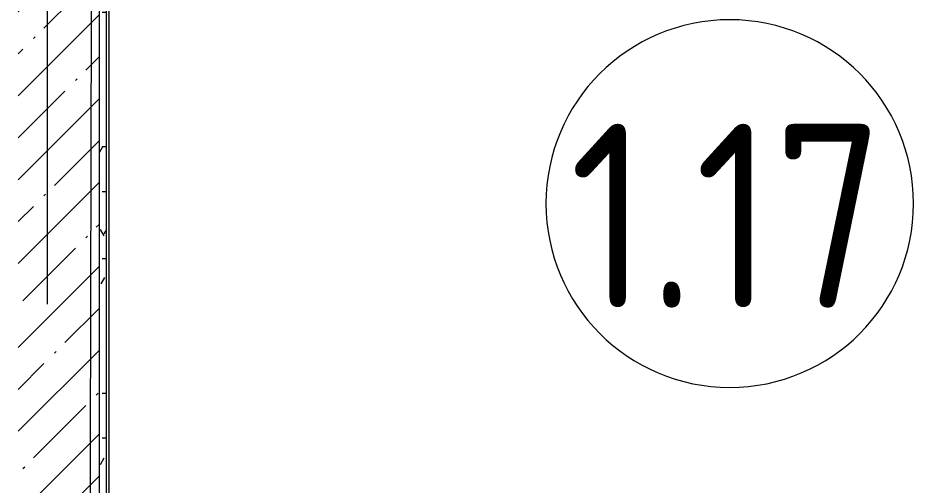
# Model space of a CAD drawing. Header units: millimetres. Extents: x -1113 to 415037, y -3642 to 28069.
# Drawn here: x 75545 to 78017, y 4686 to 5958 of the extents above; entities that cross this region are included whole.
import ezdxf

# ---------------------------------------------------------------- set-up
doc = ezdxf.new("R2010")
doc.units = ezdxf.units.MM
doc.linetypes.add('Осевая', pattern=[6350, 1270, -952.5, 3175, -952.5])
for name, color, linetype, lineweight in [('0) Стена 3.93м', 3, 'Continuous', 60), ('A-AREA-BNDY', 7, 'Continuous', 5), ('A-AREA-IDEN', 7, 'Continuous', 9), ('A-WALL', 7, 'Continuous', 5), ('I-WALL', 7, 'Continuous', 5), ('Оси-2', 7, 'Осевая', 9)]:
    doc.layers.add(name, color=color, linetype=linetype, lineweight=lineweight)
doc.layers.add('A-AREA-PATT-1', color=7, linetype='Continuous', lineweight=5, true_color=0xa5bae0, transparency=1)
doc.layers.add('A-WALL-1', color=9, linetype='Continuous', lineweight=5, true_color=0x808080)
doc.layers.add('A-WALL-FNSH-1', color=9, linetype='Continuous', lineweight=5, true_color=0x808080)
doc.styles.add('GOST Common', font='GOST Common.ttf', dxfattribs={"width": 0.9, "height": 500})

# ---------------------------------------------------------------- blocks, each defined once
blk = doc.blocks.new('Марка_Помещения - Номер-25198446-Объем проектирования 1 этажа')
at = {"layer": 'A-AREA-IDEN'}
for start, end in [(360, 180), (180, 360)]:
    blk.add_arc((0, 0), 2.5, start, end, dxfattribs=at)
blk = doc.blocks.new('1floor')
at = {"layer": 'A-AREA-PATT-1'}
h = blk.add_hatch(color=256, dxfattribs=at)
h.paths.add_polyline_path([(77080, 3794), (78976.5, 3794), (78976.5, 9076), (78858, 9076), (78858, 9072), (78972.5, 9070.5), (78972.5, 3798), (76282.4, 3798.3), (76282.4, 4075), (76279.4, 4075), (76280.9, 3794), (77042.1, 3794)])
h.paths.add_polyline_path([(75724, 4149), (76204.4, 4150), (76204.4, 4153), (75728, 4154.2), (75728, 6962.6), (77448.9, 6962.6), (77448.9, 9072), (77758, 9072), (77758, 9076), (77444.9, 9076), (77442.8, 6966.6), (75724, 6966.6), (75724, 4150)])
at = {"layer": 'I-WALL'}
h = blk.add_hatch(dxfattribs=at)
h.set_pattern_fill('FP_1', color=256, style=0, pattern_type=2)
h.set_pattern_definition([(45, (0, 0), (-114.04925, 114.04925), []), (45, (114.05, 0), (-114.04925, 114.04925), [201.612, -40.322, 6.706, -33.617])])
h.paths.add_polyline_path([(75494.8, 4060), (75700, 4060), (75700, 7680), (75480, 7680), (75480, 4060)])
h = blk.add_hatch(dxfattribs=at)
h.set_pattern_fill('FP_191', color=256, style=0, pattern_type=2)
h.set_pattern_definition([(0, (0, 0), (243.84, 60.96), [20.117, -162.763, 20.117, -162.763, -975.36]), (0, (0, 0), (243.84, 60.96), [-365.76, 20.117, -345.643, 20.117, -162.763, -426.72]), (0, (0, 0), (243.84, 60.96), [-914.4, 20.117, -101.803, 20.117, -284.683]), (120, (91.44, 30.48), (-174.71291, 180.691634), [20.117, -162.763, 20.117, -162.763, -975.36]), (120, (91.44, 30.48), (-174.71291, 180.691634), [-365.76, 20.117, -345.643, 20.117, -162.763, -426.72]), (120, (91.44, 30.48), (-174.71291, 180.691634), [-914.4, 20.117, -101.803, 20.117, -284.683]), (240, (121.92, 152.4), (-69.12709, -241.651634), [20.117, -162.763, 20.117, -162.763, -975.36]), (240, (121.92, 152.4), (-69.12709, -241.651634), [-365.76, 20.117, -345.643, 20.117, -162.763, -426.72]), (240, (121.92, 152.4), (-69.12709, -241.651634), [-914.4, 20.117, -101.803, 20.117, -284.683])])
h.paths.add_polyline_path([(75712.9, 4150), (75720, 4150), (75720, 6990.6), (75700, 6990.6), (75700, 4150)])
at = {"layer": 'A-WALL'}
blk.add_line((75720, 4352.8), (75720, 6970.6), dxfattribs=at)
at = {"layer": 'A-WALL-1'}
blk.add_line((75700, 9100), (75700, 4060), dxfattribs=at)
at = {"layer": 'A-WALL-FNSH-1'}
blk.add_line((75728, 4150), (75728, 6962.6), dxfattribs=at)
at = {"layer": 'Оси-2'}
blk.add_line((75560, 3093.7), (75560, 22578.1), dxfattribs=at)
at = {"layer": 'A-AREA-IDEN', "xscale": 199.9999999999999, "yscale": 199.9999999999999, "zscale": 199.9999999999999}
blk.add_blockref('Марка_Помещения - Номер-25198446-Объем проектирования 1 этажа', (77415.9, 5589.5), dxfattribs=at)
at = {"layer": 'A-AREA-IDEN', "insert": (76979.9, 5806.6), "char_height": 500, "width": 1096.708, "attachment_point": 1, "style": 'GOST Common'}
blk.add_mtext('1.17', dxfattribs=at)

msp = doc.modelspace()

# ---------------------------------------------------------------- linework, layer by layer
at = {"layer": 'A-AREA-BNDY', "flags": 128}
msp.add_lwpolyline([(78994.5, 8886.1), (77471, 8889.6), (77466, 6780.3), (75745.1, 6784.3), (75738.5, 3974.7), (76292.9, 3973.4), (76292.1, 3618.4), (78982.1, 3612.1)], close=True, dxfattribs=at)

# ---------------------------------------------------------------- block references
at = {"layer": '0) Стена 3.93м'}
msp.add_blockref('1floor', (64.7, -136.1), dxfattribs=at)

doc.saveas('drawing.dxf')
